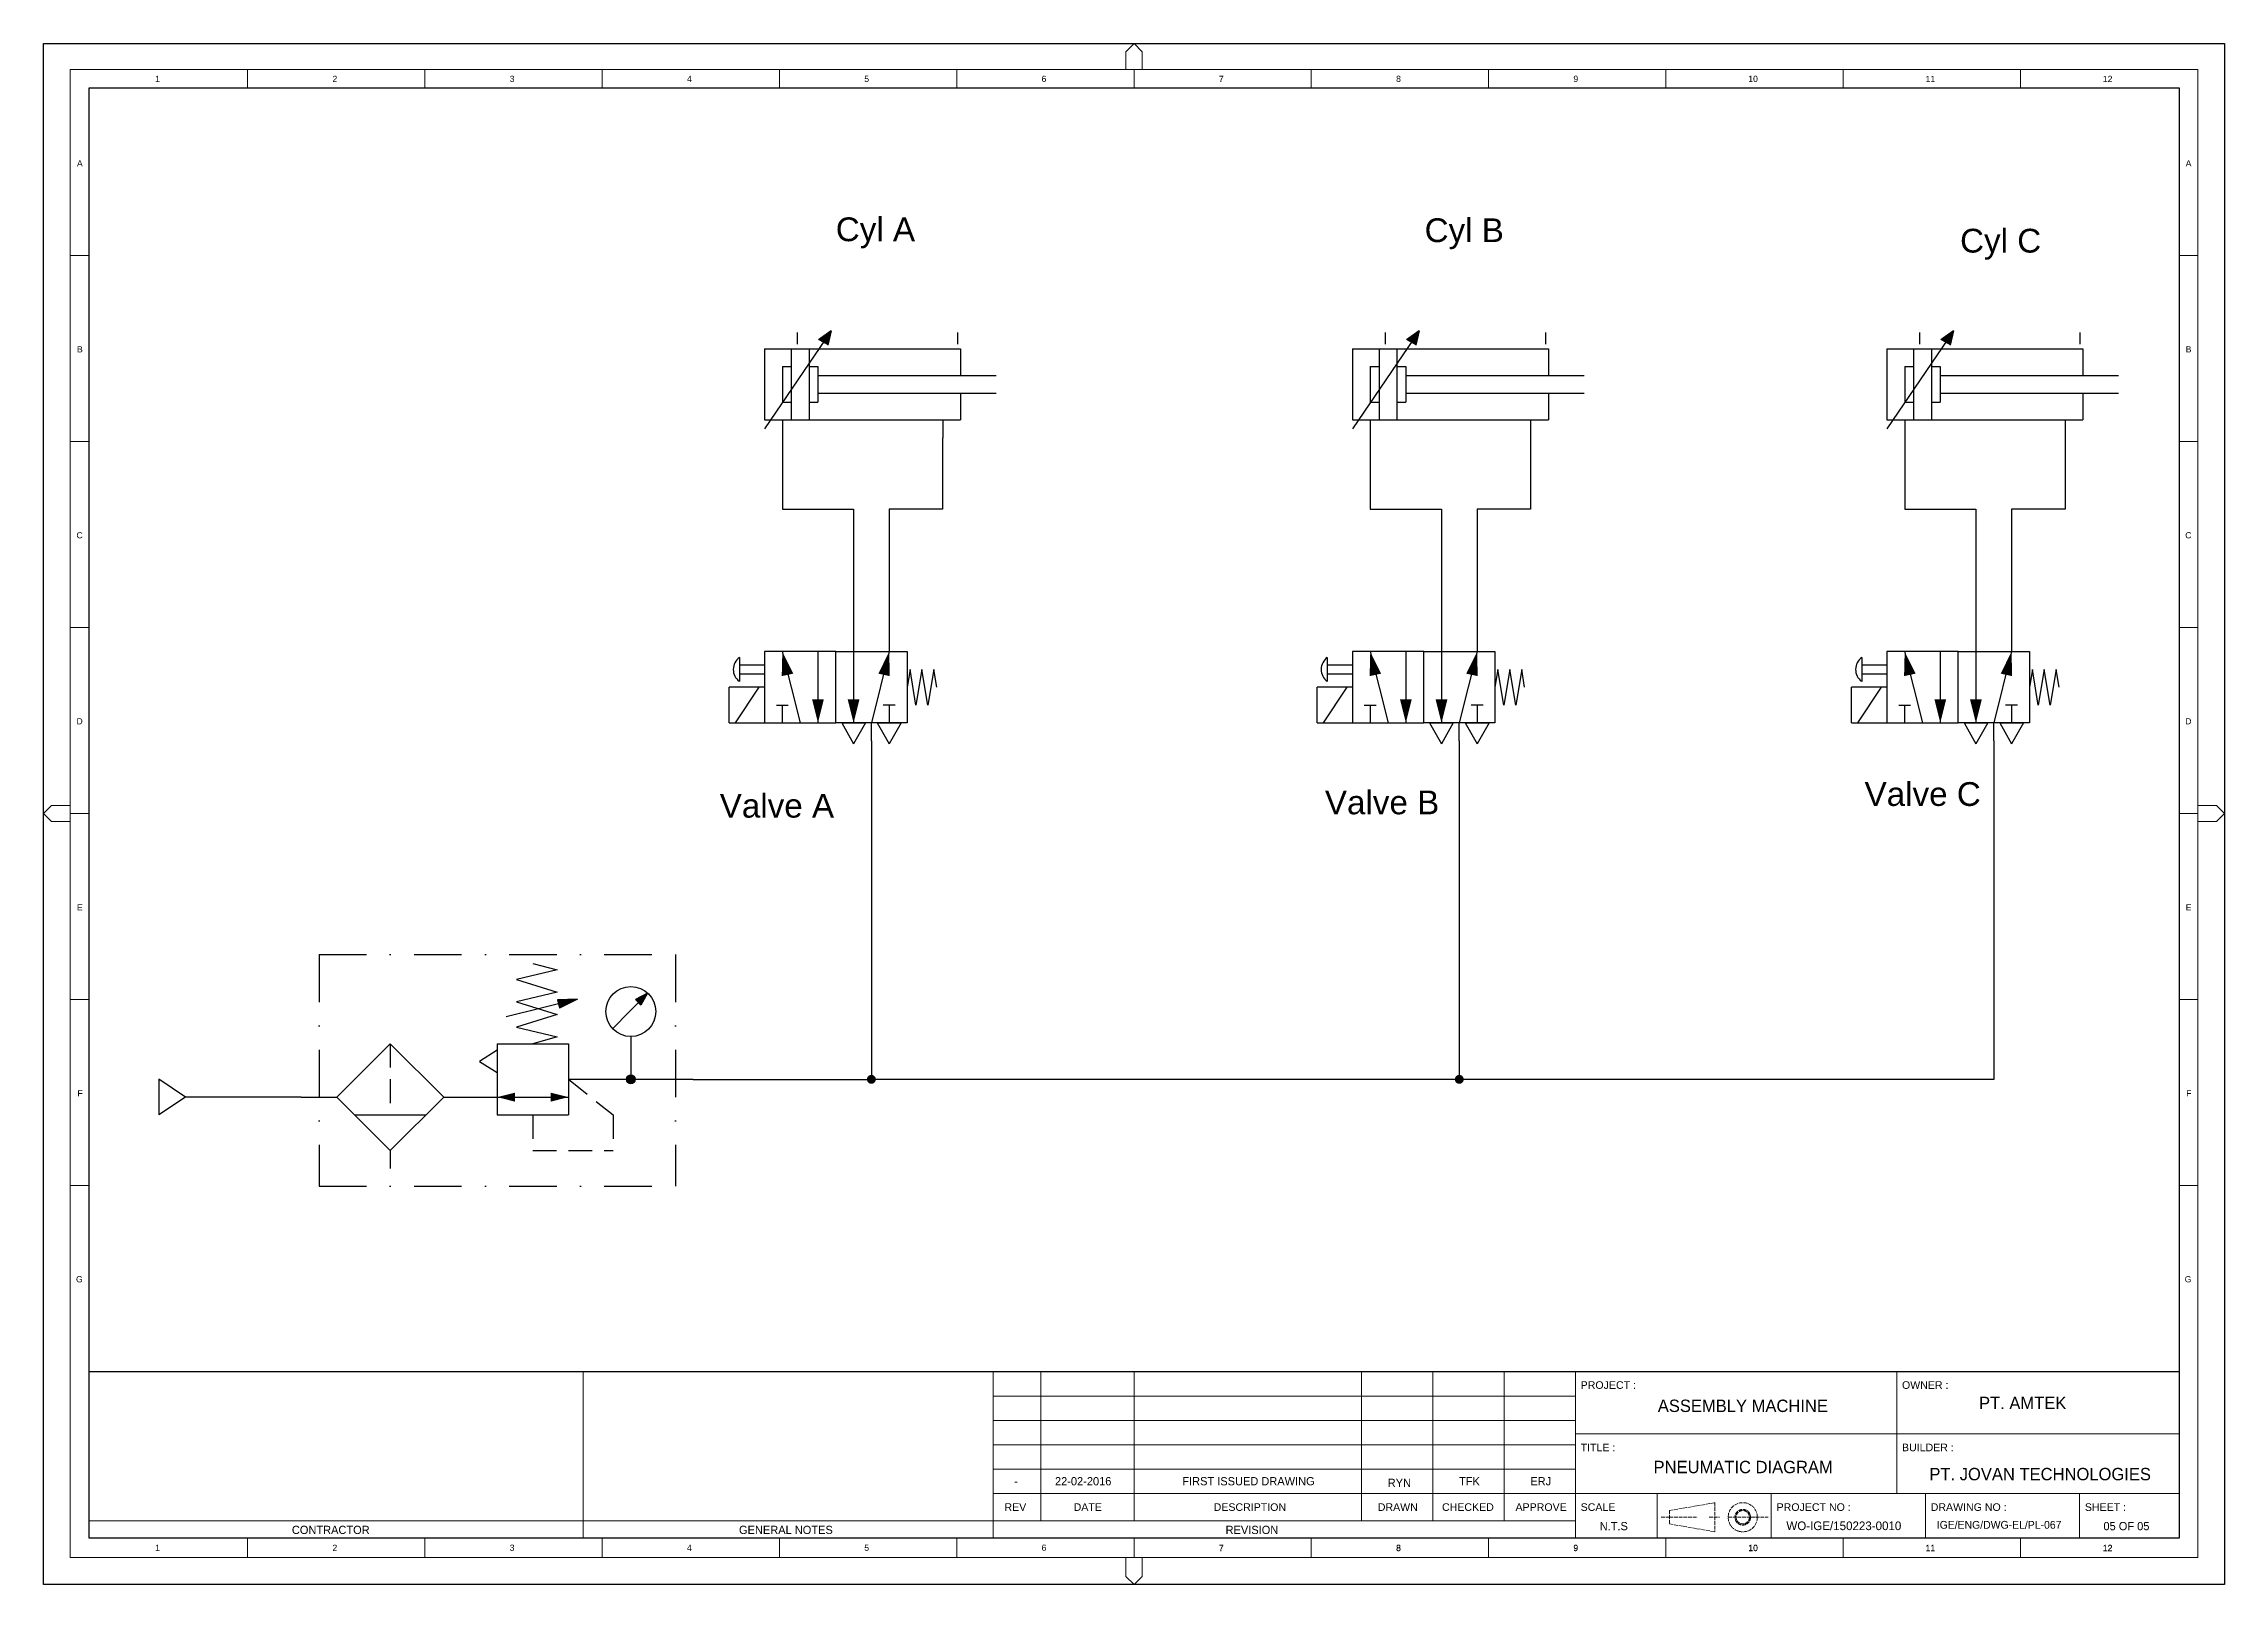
# Model space of a CAD drawing. Header units: millimetres. Extents: x 2435 to 5330, y 554 to 2599.
import ezdxf
from ezdxf.enums import TextEntityAlignment as Align

# ---------------------------------------------------------------- set-up
doc = ezdxf.new("R2010")
doc.units = ezdxf.units.MM
for name, pattern in [('ACAD_ISO02W100', [15, 12, -3]), ('AUSGEZOGEN', [0]), ('GESTRICHELT', [3, 2, -1]), ('STRICHPUNKTIERT', [8, 4, -2, 0, -2])]:
    doc.linetypes.add(name, pattern=pattern)
for name, color, linetype in [('1', 7, 'AUSGEZOGEN'), ('FORM', 7, 'Continuous'), ('Layer2', 7, 'ACAD_ISO02W100'), ('LINES', 7, 'AUSGEZOGEN'), ('TCONNECTIONS', 7, 'AUSGEZOGEN'), ('TITL-BLK', 7, 'Continuous')]:
    doc.layers.add(name, color=color, linetype=linetype)
doc.layers.add('DIMENSION', color=7, linetype='Continuous', lineweight=5)
doc.styles.add('ARIAL', font='arial.ttf')
doc.styles.get("Standard").update_dxf_attribs({"font": 'arial.ttf'})

# ---------------------------------------------------------------- blocks, each defined once
blk = doc.blocks.new('A$C6D947769')
at = {"lineweight": 9}
for p, q in [((3512.6, 4971.8), (3538.6, 4998.7)), ((3512.6, 4915), (3512.6, 4971.8)), ((3538.6, 4998.7), (3564.6, 4971.8)), ((3564.6, 4971.8), (3564.6, 4915)), ((662, 4854.4), (662, 4915)), ((1237.3, 4854.4), (1237.3, 4915)), ((1812.6, 4854.4), (1812.6, 4915)), ((2388, 4854.4), (2388, 4915)), ((2963.3, 4854.4), (2963.3, 4915)), ((3538.6, 4854.4), (3538.6, 4915)), ((4113.9, 4854.4), (4113.9, 4915)), ((4689.3, 4854.4), (4689.3, 4915)), ((5264.6, 4854.4), (5264.6, 4915)), ((5839.9, 4854.4), (5839.9, 4915)), ((6415.3, 4854.4), (6415.3, 4915)), ((86.6, 4311.6), (147.3, 4311.6)), ((6930, 4311.6), (6990.6, 4311.6)), ((86.6, 3708.2), (147.3, 3708.2)), ((6930, 3708.2), (6990.6, 3708.2)), ((86.6, 3104.8), (147.3, 3104.8)), ((6930, 3104.8), (6990.6, 3104.8)), ((0, 2501.3), (26, 2527.3)), ((26, 2475.3), (0, 2501.3)), ((26, 2527.3), (86.6, 2527.3)), ((86.6, 2501.3), (147.3, 2501.3)), ((6930, 2501.3), (6990.6, 2501.3)), ((6990.6, 2527.3), (7051.2, 2527.3)), ((7051.2, 2527.3), (7077.2, 2501.3)), ((7077.2, 2501.3), (7051.2, 2475.3)), ((86.6, 2475.3), (26, 2475.3)), ((7051.2, 2475.3), (6990.6, 2475.3)), ((86.6, 1897.9), (147.3, 1897.9)), ((6930, 1897.9), (6990.6, 1897.9)), ((86.6, 1294.5), (147.3, 1294.5)), ((6930, 1294.5), (6990.6, 1294.5)), ((1750.6, 691), (1750.6, 149.5)), ((3081.9, 691), (3081.9, 149.5)), ((3081.9, 691), (4830.3, 691)), ((3236, 206), (3236, 691)), ((3538.6, 691), (3538.6, 206)), ((4276.7, 691), (4276.7, 206)), ((4508.1, 691), (4508.1, 206)), ((4739.5, 691), (4739.5, 206)), ((4970.9, 691), (4970.9, 149.5)), ((3081.9, 610.9), (4970.9, 610.9)), ((3081.9, 531.9), (4970.9, 531.9)), ((3081.9, 452.9), (4970.9, 452.9)), ((4970.9, 488.6), (6930, 488.6)), ((3081.9, 374), (4970.9, 374)), ((3081.9, 295), (4970.9, 295)), ((4970.9, 295), (6930, 295)), ((5236, 295), (5236, 149.5)), ((5606.8, 295), (5606.8, 149.5)), ((6107, 295), (6107, 149.5)), ((6607.2, 295), (6607.2, 149.5)), ((1750.6, 206), (1750.6, 263.8)), ((147.3, 206), (3079.1, 206)), ((662, 88.8), (662, 149.5)), ((1237.3, 88.8), (1237.3, 149.5)), ((1750.6, 149.5), (1750.6, 206)), ((1812.6, 88.8), (1812.6, 149.5)), ((2388, 88.8), (2388, 149.5)), ((2963.3, 88.8), (2963.3, 149.5)), ((3081.9, 206), (4970.9, 206)), ((3538.6, 88.8), (3538.6, 149.5)), ((4113.9, 88.8), (4113.9, 149.5)), ((4113.9, 87.6), (4113.9, 148.3)), ((4689.3, 88.8), (4689.3, 149.5)), ((4689.3, 87.6), (4689.3, 148.3)), ((5264.6, 88.8), (5264.6, 149.5)), ((5264.6, 87.6), (5264.6, 148.3)), ((5839.9, 88.8), (5839.9, 149.5)), ((5839.9, 87.6), (5839.9, 148.3)), ((6415.3, 88.8), (6415.3, 149.5)), ((6415.3, 148.3), (6415.3, 87.6)), ((3564.6, 87.6), (3512.6, 87.6)), ((3512.6, 87.6), (3512.6, 26)), ((3564.6, 26), (3564.6, 87.6)), ((6415.3, 87.6), (5839.9, 87.6)), ((3512.6, 26), (3538.6, 0)), ((3538.6, 0), (3564.6, 26))]:
    blk.add_line(p, q, dxfattribs=at)
at = {"lineweight": 30}
blk.add_line((147.3, 691), (6930, 691), dxfattribs=at)
at = {"lineweight": 9, "ltscale": 100}
blk.add_line((6013.7, 691), (6013.7, 295), dxfattribs=at)
at = {"lineweight": 30}
for points in [[(0, 4998.7), (7077.2, 4998.7), (7077.2, 0), (0, 0)], [(147.3, 4855.6), (6930, 4855.6), (6930, 149.5), (147.3, 149.5)]]:
    blk.add_lwpolyline(points, close=True, dxfattribs=at)
at = {"lineweight": 9}
blk.add_lwpolyline([(86.6, 4915), (6990.6, 4915), (6990.6, 87.6), (86.6, 87.6)], close=True, dxfattribs=at)
at = {"layer": 'DIMENSION', "lineweight": 9, "ltscale": 50}
blk.add_line((4970.9, 206), (4970.9, 149.5), dxfattribs=at)
at = {"layer": 'Layer2', "lineweight": 9}
for p, q in [((5276.8, 217.9), (5249.4, 217.9)), ((5276.8, 239.7), (5424, 265.2)), ((5276.8, 239.7), (5276.8, 196.2)), ((5276.8, 217.9), (5367.2, 217.9)), ((5405.3, 217.9), (5438.5, 217.9)), ((5424, 265.2), (5424, 170.6)), ((5466.9, 217.9), (5596.6, 217.9)), ((5276.8, 196.2), (5424, 170.6))]:
    blk.add_line(p, q, dxfattribs=at)
for radius in [47.3, 25.3, 21.8]:
    blk.add_circle((5514.2, 217.9), radius, dxfattribs=at)
at = {"lineweight": 9, "ltscale": 100}
blk.add_attdef('BUILDER:', (6013.7, 691), '', height=0.268, dxfattribs=at)
at = {"layer": 'FORM', "lineweight": 9}
for s, insert, char_height, width, attachment_point in [('1', (369.7, 4874.2), 20.1, 40.156, 8), ('2', (945, 4874.2), 20.1, 40.156, 8), ('3', (1520.4, 4874.2), 20.1, 40.156, 8), ('4', (2095.7, 4874.2), 20.1, 40.156, 8), ('5', (2671, 4874.2), 20.1, 40.156, 8), ('6', (3246.4, 4874.2), 20.1, 40.156, 8), ('7', (3821.7, 4874.2), 20.1, 40.156, 8), ('8', (4397, 4874.2), 20.1, 40.156, 8), ('9', (4972.3, 4874.2), 20.1, 40.156, 8), ('10', (5547.7, 4874.2), 20.08, 40.156, 8), ('11', (6123, 4874.2), 20.08, 40.156, 8), ('12', (6698.3, 4874.2), 20.08, 40.156, 8), ('A', (126.9, 4610.5), 20.1, 40.156, 6), ('A', (6970.3, 4610.5), 20.1, 40.156, 6), ('B', (126.9, 4007.1), 20.1, 40.156, 6), ('B', (6970.3, 4007.1), 20.1, 40.156, 6), ('C', (126.9, 3403.6), 20.1, 40.156, 6), ('C', (6970.3, 3403.6), 20.1, 40.156, 6), ('D', (126.9, 2800.2), 20.1, 40.156, 6), ('D', (6970.3, 2800.2), 20.1, 40.156, 6), ('E', (126.9, 2196.8), 20.1, 40.156, 6), ('E', (6970.3, 2196.8), 20.1, 40.156, 6), ('F', (126.9, 1593.4), 20.1, 40.156, 6), ('F', (6970.3, 1593.4), 20.1, 40.156, 6), ('G', (126.9, 989.9), 20.1, 40.156, 6), ('G', (6970.3, 989.9), 20.1, 40.156, 6), ('{\\Fcdm_nc|c0;CONTRACTOR}', (805.6, 176.7), 26.77, 351.361, 4), ('{\\Fcdm_nc|c0;GENERAL NOTES}', (2256.7, 176.7), 26.77, 351.361, 4), ('{\\Fcdm_nc|c0;REVISION}', (3835.8, 176.7), 26.77, 351.361, 4), ('1', (369.7, 108.7), 20.1, 40.156, 8), ('2', (945, 108.7), 20.1, 40.156, 8), ('3', (1520.4, 108.7), 20.1, 40.156, 8), ('4', (2095.7, 108.7), 20.1, 40.156, 8), ('5', (2671, 108.7), 20.1, 40.156, 8), ('6', (3246.4, 108.7), 20.1, 40.156, 8), ('7', (3821.7, 108.7), 20.1, 40.156, 8), ('7', (3821.7, 107.5), 20.1, 40.156, 8), ('8', (4397, 108.7), 20.1, 40.156, 8), ('8', (4397, 107.5), 20.1, 40.156, 8), ('9', (4972.3, 108.7), 20.1, 40.156, 8), ('9', (4972.3, 107.5), 20.1, 40.156, 8), ('10', (5547.7, 108.7), 20.08, 40.156, 8), ('10', (5547.7, 107.5), 20.08, 40.156, 8), ('11', (6123, 108.7), 20.08, 40.156, 8), ('11', (6123, 107.5), 20.08, 40.156, 8), ('12', (6698.3, 108.7), 20.08, 40.156, 8), ('12', (6698.3, 107.5), 20.08, 40.156, 8)]:
    blk.add_mtext(s, dxfattribs=dict(at, insert=insert, char_height=char_height, width=width, attachment_point=attachment_point))
at = {"layer": 'TITL-BLK', "linetype": 'Continuous', "lineweight": 30, "style": 'ARIAL'}
for s, height, p in [('PROJECT :', 24.61, (4988.1, 634.5)), ('OWNER :', 24.61, (6030.9, 634.5)), ('TITLE :', 24.61, (4988.1, 432)), ('BUILDER :', 24.61, (6030.9, 432)), ('REV', 24.61, (3118.2, 238.5)), ('DATE', 24.61, (3342.7, 238.5)), ('DESCRIPTION', 24.606, (3797.2, 238.5)), ('DRAWN', 24.61, (4329.7, 238.5)), ('CHECKED', 24.61, (4538.2, 238.5)), ('APPROVE', 24.61, (4776.7, 238.5)), ('SCALE', 24.61, (4988.1, 238.5)), ('PROJECT NO :', 24.606, (5624, 238.5)), ('DRAWING NO :', 24.606, (6124.2, 238.5)), ('SHEET :', 24.61, (6624.5, 238.5))]:
    blk.add_text(s, height=height, dxfattribs=at).set_placement(p)
blk = doc.blocks.new('PAL2DXF')
at = {"layer": '1', "color": 7}
for p, q in [((4.12, 9), (-1.5, 0.75)), ((-1.5, 7.5), (15, 7.5)), ((-1.5, 7.5), (-1.5, 1.5)), ((0.75, 7.5), (0.75, 1.5)), ((2.25, 7.5), (2.25, 1.5)), ((4.12, 9), (3.04, 8.23)), ((4.12, 9), (3.83, 7.79)), ((15, 7.5), (15, 5.25)), ((0, 6), (0, 3)), ((0, 6), (0.75, 6)), ((2.25, 6), (3, 6)), ((3, 6), (3, 3)), ((3, 5.25), (18, 5.25)), ((3, 3.75), (18, 3.75)), ((15, 3.75), (15, 1.5)), ((0, 3), (0.75, 3)), ((2.25, 3), (3, 3)), ((-1.5, 1.5), (15, 1.5)), ((0, 1.5), (0, 0)), ((13.5, 1.5), (13.5, 0))]:
    blk.add_line(p, q, dxfattribs=at)
blk.add_solid([(4.12, 9), (3.83, 7.79), (3.04, 8.23)], dxfattribs=at)
blk = doc.blocks.new('0002O6')
at = {"layer": '1', "color": 7}
for p, q in [((-7.5, -1.5), (-7.5, -7.5)), ((-1.5, -1.5), (-7.5, -1.5)), ((-6, -1.5), (-4.5, -7.5)), ((-3, -1.5), (-3, -7.5)), ((-1.5, -7.5), (-1.5, -1.5)), ((-1.5, -7.5), (-1.5, -1.5)), ((-1.5, -1.5), (4.5, -1.5)), ((0, -1.5), (0, -7.5)), ((3, -1.5), (1.5, -7.5)), ((4.5, -1.5), (4.5, -7.5)), ((-9.62, -2), (-9.62, -4)), ((-9.62, -2.62), (-7.5, -2.62)), ((-9.62, -3.38), (-7.5, -3.38)), ((4.75, -3), (4.5, -4.5)), ((5.25, -6), (4.75, -3)), ((5.75, -3), (5.25, -6)), ((6.25, -6), (5.75, -3)), ((6.75, -3), (6.25, -6)), ((7, -4.5), (6.75, -3)), ((-10.47, -7.5), (-10.47, -4.5)), ((-7.47, -4.5), (-10.47, -4.5)), ((-7.97, -4.5), (-9.97, -7.5)), ((-6.5, -6), (-5.5, -6)), ((-6, -6), (-6, -7.5)), ((3.5, -6), (2.5, -6)), ((3, -6), (3, -7.5)), ((-10.47, -7.5), (-7.47, -7.5)), ((-7.5, -7.5), (-1.5, -7.5)), ((4.5, -7.5), (-1.5, -7.5))]:
    blk.add_line(p, q, dxfattribs=at)
blk.add_arc((-8.88, -3), 1.25, 126, 233, dxfattribs=at)
for points in [[(-6, -1.5), (-6.05, -3.56), (-5.08, -3.35)], [(3, -1.5), (3.05, -3.56), (2.08, -3.35)], [(-3, -7.5), (-2.5, -5.5), (-3.5, -5.5)], [(0, -7.5), (-0.5, -5.5), (0.5, -5.5)]]:
    blk.add_solid(points, dxfattribs=at)
blk = doc.blocks.new('0002O18')
at = {"layer": '1', "color": 7}
for p, q in [((-7.5, -1.5), (-7.5, -7.5)), ((-1.5, -1.5), (-7.5, -1.5)), ((-6, -1.5), (-4.5, -7.5)), ((-3, -1.5), (-3, -7.5)), ((-1.5, -7.5), (-1.5, -1.5)), ((-1.5, -7.5), (-1.5, -1.5)), ((-1.5, -1.5), (4.5, -1.5)), ((0, -1.5), (0, -7.5)), ((3, -1.5), (1.5, -7.5)), ((4.5, -1.5), (4.5, -7.5)), ((-9.62, -2), (-9.62, -4)), ((-9.62, -2.62), (-7.5, -2.62)), ((-9.62, -3.38), (-7.5, -3.38)), ((4.75, -3), (4.5, -4.5)), ((5.25, -6), (4.75, -3)), ((5.75, -3), (5.25, -6)), ((6.25, -6), (5.75, -3)), ((6.75, -3), (6.25, -6)), ((7, -4.5), (6.75, -3)), ((-10.47, -7.5), (-10.47, -4.5)), ((-7.47, -4.5), (-10.47, -4.5)), ((-7.97, -4.5), (-9.97, -7.5)), ((-6.5, -6), (-5.5, -6)), ((-6, -6), (-6, -7.5)), ((3.5, -6), (2.5, -6)), ((3, -6), (3, -7.5)), ((-10.47, -7.5), (-7.47, -7.5)), ((-7.5, -7.5), (-1.5, -7.5)), ((4.5, -7.5), (-1.5, -7.5))]:
    blk.add_line(p, q, dxfattribs=at)
blk.add_arc((-8.88, -3), 1.25, 126, 233, dxfattribs=at)
for points in [[(-6, -1.5), (-6.05, -3.56), (-5.08, -3.35)], [(3, -1.5), (3.05, -3.56), (2.08, -3.35)], [(-3, -7.5), (-2.5, -5.5), (-3.5, -5.5)], [(0, -7.5), (-0.5, -5.5), (0.5, -5.5)]]:
    blk.add_solid(points, dxfattribs=at)
blk = doc.blocks.new('PRV')
at = {"layer": '1', "color": 7, "linetype": 'STRICHPUNKTIERT'}
for p, q in [((1.5, 12), (1.5, -7.5)), ((1.5, 12), (31.5, 12)), ((31.5, 12), (31.5, -7.5)), ((1.5, -7.5), (31.5, -7.5))]:
    blk.add_line(p, q, dxfattribs=at)
at = {"layer": '1', "color": 7}
for p, q in [((19.5, 11.25), (21.54, 10.71)), ((21.54, 10.71), (18.11, 9.9)), ((18.11, 9.9), (21.54, 8.84)), ((23.25, 8.25), (17.25, 6.75)), ((21.54, 8.84), (18.11, 8.03)), ((18.11, 8.03), (21.54, 6.95)), ((23.25, 8.25), (21.58, 8.18)), ((21.58, 8.18), (21.75, 7.5)), ((23.25, 8.25), (21.75, 7.5)), ((29.16, 8.76), (26.22, 5.76)), ((29.16, 8.76), (28.14, 8.22)), ((28.14, 8.22), (28.59, 7.74)), ((29.16, 8.76), (28.59, 7.74)), ((21.54, 6.95), (18.11, 5.89)), ((18.11, 5.89), (21.54, 5.07)), ((7.5, 4.5), (3, 0)), ((7.5, 4.5), (12, 0)), ((16.5, 3.94), (15, 3)), ((16.5, 4.5), (22.5, 4.5)), ((16.5, 4.5), (16.5, -1.5)), ((16.5, 3.94), (16.5, 2.06)), ((21.54, 5.07), (19.5, 4.5)), ((22.5, 4.5), (22.5, -1.5)), ((27.75, 5.1), (27.75, 1.5)), ((15, 3), (16.5, 2.06)), ((0, 0), (3, 0)), ((3, 0), (7.5, -4.5)), ((12, 0), (7.5, -4.5)), ((12, 0), (13.5, 0)), ((13.5, 0), (16.5, 0)), ((16.5, 0), (22.5, 0)), ((22.5, 1.5), (33, 1.5)), ((28.12, 1.5), (27.38, 1.5)), ((28.12, 1.5), (27.38, 1.5)), ((4.5, -1.5), (10.5, -1.5)), ((16.5, -1.5), (22.5, -1.5)), ((7.5, -4.5), (7.5, -6))]:
    blk.add_line(p, q, dxfattribs=at)
at = {"layer": '1', "color": 7, "linetype": 'GESTRICHELT'}
for p, q in [((7.5, 4.5), (7.5, -1.5)), ((22.5, 1.5), (26.25, -1.5)), ((19.5, -1.5), (19.5, -4.5)), ((26.25, -1.5), (26.25, -4.5)), ((19.5, -4.5), (26.25, -4.5))]:
    blk.add_line(p, q, dxfattribs=at)
at = {"layer": '1', "color": 7, "const_width": 0.375}
blk.add_lwpolyline([(27.56, 1.5, 1), (27.94, 1.5, 1)], format="xyb", close=True, dxfattribs=at)
at = {"layer": '1', "color": 7}
for centre, radius in [((27.75, 7.2), 2.1), ((27.75, 1.5), 0.375), ((27.75, 1.5), 0.375)]:
    blk.add_circle(centre, radius, dxfattribs=at)
for points in [[(21.75, 7.5), (23.25, 8.25), (21.58, 8.18)], [(28.54, 7.72), (28.14, 8.22), (29.16, 8.76)], [(16.5, 0), (18, -0.38), (18, 0.38)], [(22.5, 0), (21, -0.38), (21, 0.38)]]:
    blk.add_solid(points, dxfattribs=at)
blk = doc.blocks.new('TRICON')
at = {"layer": 'TCONNECTIONS', "color": 7, "const_width": 0.375}
blk.add_lwpolyline([(-1.4375, 1.25, 1), (-1.0625, 1.25, 1)], format="xyb", close=True, dxfattribs=at)
blk = doc.blocks.new('PPE1')
at = {"layer": '1', "color": 7}
for p, q in [((0, 0), (0, -0.75)), ((0, -0.75), (-1.5, -3)), ((0, -0.75), (-1.5, -3)), ((0, -0.75), (1.5, -3)), ((-1.5, -3), (1.5, -3))]:
    blk.add_line(p, q, dxfattribs=at)
blk = doc.blocks.new('0002O48')
at = {"layer": '1', "color": 7}
for p, q in [((-7.5, -1.5), (-7.5, -7.5)), ((-1.5, -1.5), (-7.5, -1.5)), ((-6, -1.5), (-4.5, -7.5)), ((-3, -1.5), (-3, -7.5)), ((-1.5, -7.5), (-1.5, -1.5)), ((-1.5, -7.5), (-1.5, -1.5)), ((-1.5, -1.5), (4.5, -1.5)), ((0, -1.5), (0, -7.5)), ((3, -1.5), (1.5, -7.5)), ((4.5, -1.5), (4.5, -7.5)), ((-9.62, -2), (-9.62, -4)), ((-9.62, -2.62), (-7.5, -2.62)), ((-9.62, -3.38), (-7.5, -3.38)), ((4.75, -3), (4.5, -4.5)), ((5.25, -6), (4.75, -3)), ((5.75, -3), (5.25, -6)), ((6.25, -6), (5.75, -3)), ((6.75, -3), (6.25, -6)), ((7, -4.5), (6.75, -3)), ((-10.47, -7.5), (-10.47, -4.5)), ((-7.47, -4.5), (-10.47, -4.5)), ((-7.97, -4.5), (-9.97, -7.5)), ((-6.5, -6), (-5.5, -6)), ((-6, -6), (-6, -7.5)), ((3.5, -6), (2.5, -6)), ((3, -6), (3, -7.5)), ((-10.47, -7.5), (-7.47, -7.5)), ((-7.5, -7.5), (-1.5, -7.5)), ((4.5, -7.5), (-1.5, -7.5))]:
    blk.add_line(p, q, dxfattribs=at)
blk.add_arc((-8.88, -3), 1.25, 126, 233, dxfattribs=at)
for points in [[(-6, -1.5), (-6.05, -3.56), (-5.08, -3.35)], [(3, -1.5), (3.05, -3.56), (2.08, -3.35)], [(-3, -7.5), (-2.5, -5.5), (-3.5, -5.5)], [(0, -7.5), (-0.5, -5.5), (0.5, -5.5)]]:
    blk.add_solid(points, dxfattribs=at)

msp = doc.modelspace()

# ---------------------------------------------------------------- linework, layer by layer
at = {"layer": '1', "color": 7}
for p, q in [((3435.2, 2216), (3435.2, 2200.3)), ((3648, 2216), (3648, 2200.3)), ((4215.7, 2216), (4215.7, 2200.3)), ((4428.6, 2216), (4428.6, 2200.3)), ((4925.2, 2216), (4925.2, 2200.3)), ((5138.1, 2216), (5138.1, 2200.3)), ((3510.1, 1815.9), (3510.1, 1792.3)), ((3557.4, 1815.9), (3557.4, 1792.3)), ((4290.6, 1815.9), (4290.6, 1792.3)), ((4337.9, 1815.9), (4337.9, 1792.3)), ((5000.1, 1815.9), (5000.1, 1792.3)), ((5047.4, 1815.9), (5047.4, 1792.3)), ((3494.3, 1697.6), (3510.1, 1670.1)), ((3494.3, 1697.6), (3525.8, 1697.6)), ((3525.8, 1697.6), (3510.1, 1670.1)), ((3533.7, 1674), (3533.7, 1697.6)), ((3541.6, 1697.6), (3557.4, 1670.1)), ((3541.6, 1697.6), (3573.1, 1697.6)), ((3573.1, 1697.6), (3557.4, 1670.1)), ((4274.8, 1697.6), (4290.6, 1670.1)), ((4274.8, 1697.6), (4306.3, 1697.6)), ((4306.3, 1697.6), (4290.6, 1670.1)), ((4314.2, 1674), (4314.2, 1697.6)), ((4322.1, 1697.6), (4337.9, 1670.1)), ((4322.1, 1697.6), (4353.7, 1697.6)), ((4353.7, 1697.6), (4337.9, 1670.1)), ((4984.4, 1697.6), (5000.1, 1670.1)), ((4984.4, 1697.6), (5015.9, 1697.6)), ((5015.9, 1697.6), (5000.1, 1670.1)), ((5023.8, 1674), (5023.8, 1697.6)), ((5031.7, 1697.6), (5047.4, 1670.1)), ((5031.7, 1697.6), (5063.2, 1697.6)), ((5063.2, 1697.6), (5047.4, 1670.1))]:
    msp.add_line(p, q, dxfattribs=at)
at = {"layer": 'LINES', "color": 7}
for points in [[(3415.5, 2076.1), (3415.5, 1981.5), (3510.1, 1981.5), (3510.1, 1815.9)], [(3628.3, 2076.1), (3628.3, 1981.5), (3557.4, 1981.5), (3557.4, 1815.9)], [(4196, 2076.1), (4196, 1981.5), (4290.6, 1981.5), (4290.6, 1815.9)], [(4408.8, 2076.1), (4408.8, 1981.5), (4337.9, 1981.5), (4337.9, 1815.9)], [(4905.5, 2076.1), (4905.5, 1981.5), (5000.1, 1981.5), (5000.1, 1815.9)], [(5118.4, 2076.1), (5118.4, 1981.5), (5047.4, 1981.5), (5047.4, 1815.9)], [(3533.7, 1674), (3533.7, 1461.1), (3533.7, 1461.1), (3533.7, 1224.6)], [(4314.2, 1674), (4314.2, 1224.6), (4314.2, 1224.6)], [(5023.8, 1674), (5023.8, 1224.6), (4314.2, 1224.6)], [(3297.2, 1224.6), (3510.1, 1224.6), (3510.1, 1224.6), (3533.7, 1224.6)], [(4314.2, 1224.6), (3533.7, 1224.6), (3533.7, 1224.6)], [(2776.8, 1201), (2705.9, 1201), (2705.9, 1201), (2634.9, 1201)]]:
    msp.add_lwpolyline(points, dxfattribs=at)

# ---------------------------------------------------------------- block references
at = {"layer": '1', "xscale": 15.76801441812492, "yscale": 15.76801441812492, "zscale": 15.76801441812492}
for name, p in [('PAL2DXF', (3415.5, 2076.1)), ('PAL2DXF', (4196, 2076.1)), ('PAL2DXF', (4905.5, 2076.1)), ('0002O6', (3510.1, 1815.9)), ('0002O18', (4290.6, 1815.9)), ('0002O48', (5000.1, 1815.9)), ('PRV', (2776.8, 1201)), ('TRICON', (3553.4, 1204.9)), ('TRICON', (4333.9, 1204.9))]:
    msp.add_blockref(name, p, dxfattribs=at)
at = {"layer": '1', "xscale": 15.76801441812492, "yscale": 15.76801441812492, "zscale": 15.76801441812492, "rotation": 270}
msp.add_blockref('PPE1', (2634.9, 1201), dxfattribs=at)
at = {"layer": 'DIMENSION', "ltscale": 50, "xscale": 0.4090818610681077, "yscale": 0.4090818610681077, "zscale": 0.4090818610681077}
msp.add_blockref('A$C6D947769', (2434.8, 554.3), dxfattribs=at)

# ---------------------------------------------------------------- texts
at = {"layer": '1', "color": 7}
for s, p in [('Cyl A', (3539.1, 2337)), ('Cyl B', (4320.8, 2335.8)), ('Cyl C', (5032.9, 2321.9)), ('Valve A', (3408.3, 1572)), ('Valve B', (4211.7, 1576.4)), ('Valve C', (4929.4, 1587.5))]:
    msp.add_text(s, height=31.54, dxfattribs=at).set_placement(p, align=Align.CENTER)
at = {"layer": 'FORM', "attachment_point": 4}
for s, insert, char_height, width in [('\\pi83.369;{\\Fextslim2|c0;ASSEMBLY MACHINE}', (4494.4, 791.2), 16.427, 374.812), ('\\pi128.82;{\\Fextslim2|c0;PT. AMTEK }', (4875.4, 795.1), 16.427, 374.812), ('\\pi18.824;{\\Fextslim2|c0;22-02-2016}', (3758.6, 691.2), 10.951, 123.797), ('\\pi64.096;{\\Fextslim2|c0;FIRST ISSUED DRAWING}', (3882.4, 691.2), 10.951, 301.953), ('\\pi64.096;{\\Fextslim2|c0;FIRST ISSUED DRAWING}', (3882.4, 691.2), 10.951, 301.953), ('\\pi34.917;{\\Fextslim2|c0;TFK}', (4279, 691.2), 10.951, 94.657), ('\\pi34.917;{\\Fextslim2|c0;ERJ}', (4373.6, 691.2), 10.951, 94.657), ('\\pi76.798;{\\Fextslim2|c0;PNEUMATIC DIAGRAM}', (4495.3, 710), 16.427, 374.812), ('\\pi43.397;{\\Fextslim2|c0;PT. JOVAN TECHNOLOGIES }', (4894.9, 700.6), 16.427, 374.812), ('\\pi27.869;{\\Fextslim2|c0;-}', (3695.5, 691.2), 10.951, 63.039), ('\\pi27.869;{\\Fextslim2|c0;-}', (3695.5, 691.2), 10.951, 63.039), ('\\pi34.917;{\\Fextslim2|c0;RYN}', (4184.3, 689.1), 10.951, 94.657), ('\\pi32.318;{\\Fextslim2|c0;N.T.S}', (4468.3, 631.6), 10.951, 108.442), ('\\pi25.346;{\\Fextslim2|c0;WO-IGE/150223-0010}', (4723.1, 632), 11.469, 214.324), ('\\pi10.468;{\\Fextslim2|c0;IGE/ENG/DWG-EL/PL-067}', (4937.6, 633.3), 10.365, 193.687), ('\\pi31.695;{\\Fextslim2|c0;05 OF 05}', (5137.7, 631.6), 10.951, 132.017)]:
    msp.add_mtext(s, dxfattribs=dict(at, insert=insert, char_height=char_height, width=width))

doc.saveas('drawing.dxf')
